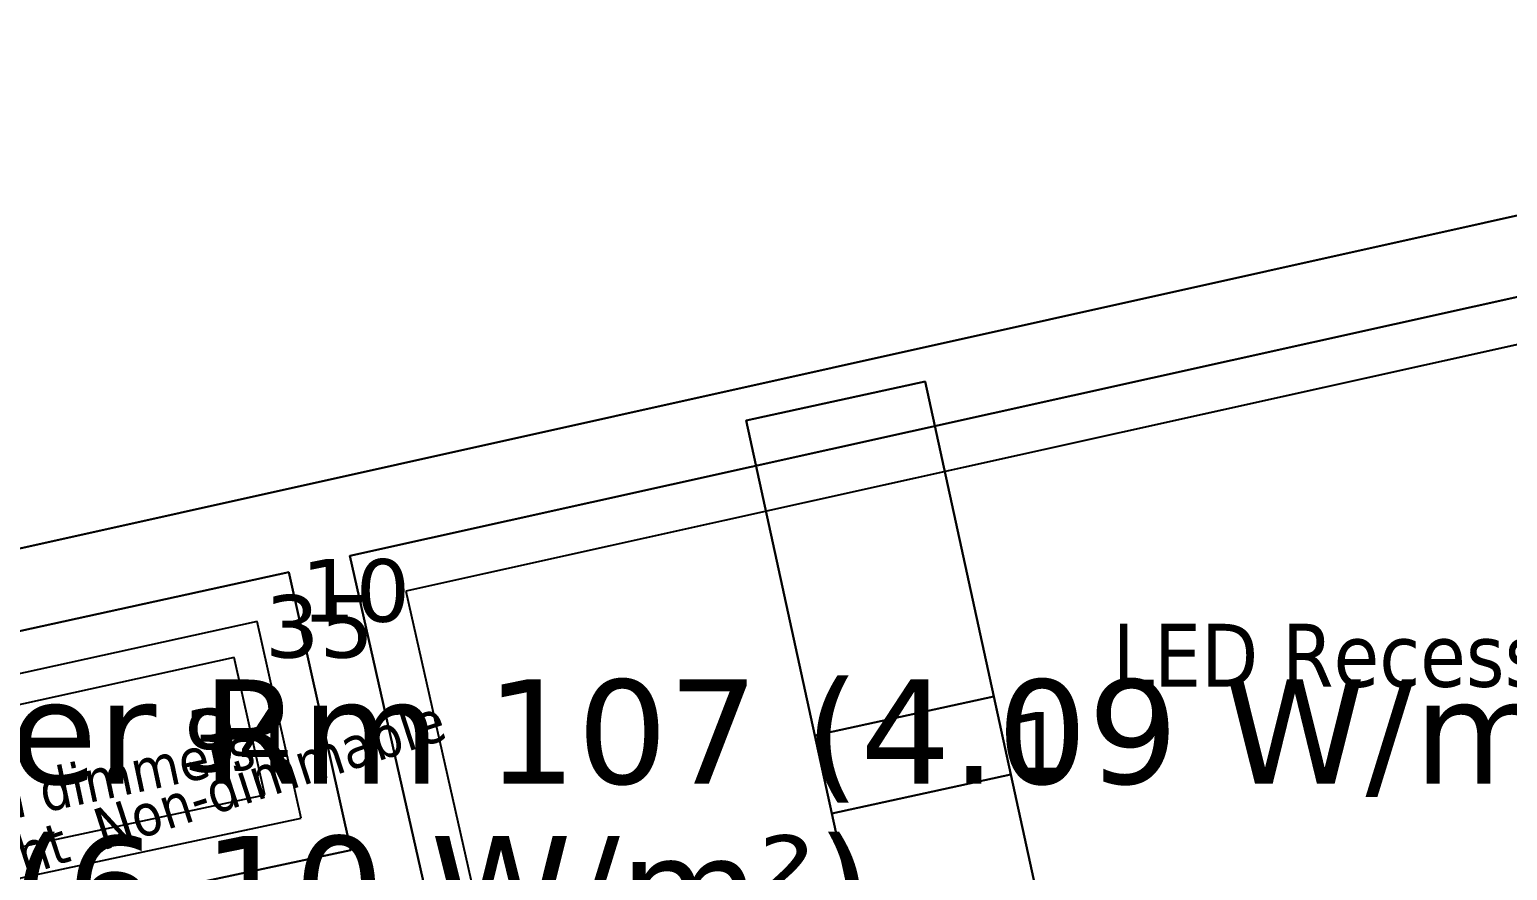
# Model space of a CAD drawing. Header units: inches. Extents: x 0 to 80, y -15 to 299.
# Drawn here: x 26.078 to 30.33, y 4.865 to 7.286 of the extents above; entities that cross this region are included whole.
import ezdxf

# ---------------------------------------------------------------- set-up
doc = ezdxf.new("R2010")
doc.units = ezdxf.units.IN
doc.header["$MEASUREMENT"] = 0
for name, color, linetype, true_color in [('DLX_BLD0_CALC', 3, 'Continuous', 0x00ff00), ('DLX_BLD0_CONT', 7, 'Continuous', 0x969696), ('DLX_BLD0_DESC', 7, 'Continuous', 0x969696), ('DLX_BLD0_LUM', 7, 'Continuous', 0xffd400), ('DLX_BLD0_LUMKEY_IDX', 7, 'Continuous', 0x969696), ('DLX_BLD0_RESKEY_IDX', 7, 'Continuous', 0x707070), ('DLX_BLD0_ROOF', 7, 'Continuous', 0x7f7f7f), ('DLX_BLD0_TXT', 7, 'Continuous', 0xaa00ff)]:
    doc.layers.add(name, color=color, linetype=linetype, true_color=true_color)
doc.styles.add('TableTextStyle', font='')
doc.styles.add('Tahoma AC-9A-79-64-AA-B0-6E-42-C4-5C-8C-13-97-E7-E2-2C', font='')
doc.styles.get('TableTextStyle').set_extended_font_data('VERDANA.TTF')
doc.styles.get('Tahoma AC-9A-79-64-AA-B0-6E-42-C4-5C-8C-13-97-E7-E2-2C').set_extended_font_data('Tahoma')

msp = doc.modelspace()

# ---------------------------------------------------------------- linework, layer by layer
at = {"layer": 'DLX_BLD0_CALC'}
for points in [[(32.4438, 6.8413, 0), (27.1606, 5.6688, 0)], [(32.4418, 6.8409, 0), (27.1606, 5.6688, 0)], [(27.1606, 5.6688, 0), (27.5567, 3.9112, 0)], [(27.1606, 5.6688, 0), (27.5567, 3.9112, 0)], [(26.7333, 5.5813, 0), (25.0307, 5.2079, 0)], [(26.8593, 5.0158, 0), (26.7333, 5.5813, 0)], [(26.6673, 5.4779, 0), (25.1348, 5.1418, 0)], [(26.7554, 5.0825, 0), (26.6673, 5.4779, 0)], [(25.832, 4.8859, 0), (26.7554, 5.0825, 0)], [(25.9358, 4.8192, 0), (26.8593, 5.0158, 0)]]:
    msp.add_polyline3d(points, dxfattribs=at)
at = {"layer": 'DLX_BLD0_CONT'}
for points in [[(32.7648, 7.2856, 0), (14.6298, 3.2511, 0)], [(32.5438, 7.001, 0), (27.0001, 5.7706, 0)], [(27.0001, 5.7706, 0), (27.4551, 3.7518, 0)], [(26.8243, 5.7241, 0), (24.8869, 5.2992, 0)], [(27.0028, 4.9237, 0), (26.8243, 5.7241, 0)], [(26.0792, 4.727, 0), (27.0028, 4.9237, 0)]]:
    msp.add_polyline3d(points, dxfattribs=at)
at = {"layer": 'DLX_BLD0_LUM'}
for points in [[(28.1403, 6.1607, 0), (28.6555, 6.2728, 0)], [(28.6555, 6.2728, 0), (28.1403, 6.1607, 0)], [(28.6555, 6.2728, 0), (28.1403, 6.1607, 0)], [(28.1403, 6.1607, 0), (28.6555, 6.2728, 0)], [(28.6555, 6.2728, 0), (28.6555, 6.2728, 0)], [(28.6555, 6.2728, 0), (28.9018, 5.141, 0)], [(28.9018, 5.141, 0), (28.6555, 6.2728, 0)], [(28.6555, 6.2728, 0), (28.6555, 6.2728, 0)], [(28.9018, 5.141, 0), (28.6555, 6.2728, 0)], [(28.6555, 6.2728, 0), (28.9018, 5.141, 0)], [(28.1403, 6.1607, 0), (28.1403, 6.1607, 0)], [(28.3865, 5.0289, 0), (28.1403, 6.1607, 0)], [(28.1403, 6.1607, 0), (28.1403, 6.1607, 0)], [(28.1403, 6.1607, 0), (28.3865, 5.0289, 0)], [(28.1403, 6.1607, 0), (28.3865, 5.0289, 0)], [(28.3865, 5.0289, 0), (28.1403, 6.1607, 0)], [(28.3376, 5.2539, 0), (28.8528, 5.366, 0)], [(28.8528, 5.366, 0), (28.3376, 5.2539, 0)], [(28.8528, 5.366, 0), (28.3376, 5.2539, 0)], [(28.3376, 5.2539, 0), (28.8528, 5.366, 0)], [(28.8528, 5.366, 0), (28.8528, 5.366, 0)], [(28.8528, 5.366, 0), (29.0991, 4.2342, 0)], [(29.0991, 4.2342, 0), (28.8528, 5.366, 0)], [(28.8528, 5.366, 0), (28.8528, 5.366, 0)], [(29.0991, 4.2342, 0), (28.8528, 5.366, 0)], [(28.8528, 5.366, 0), (29.0991, 4.2342, 0)], [(28.3376, 5.2539, 0), (28.3376, 5.2539, 0)], [(28.5838, 4.1221, 0), (28.3376, 5.2539, 0)], [(28.3376, 5.2539, 0), (28.3376, 5.2539, 0)], [(28.3376, 5.2539, 0), (28.5838, 4.1221, 0)], [(28.3376, 5.2539, 0), (28.5838, 4.1221, 0)], [(28.5838, 4.1221, 0), (28.3376, 5.2539, 0)], [(28.9018, 5.141, 0), (28.3865, 5.0289, 0)], [(28.3865, 5.0289, 0), (28.9018, 5.141, 0)], [(28.3865, 5.0289, 0), (28.9018, 5.141, 0)], [(28.9018, 5.141, 0), (28.3865, 5.0289, 0)], [(28.9018, 5.141, 0), (28.9018, 5.141, 0)], [(28.9018, 5.141, 0), (28.9018, 5.141, 0)], [(28.3865, 5.0289, 0), (28.3865, 5.0289, 0)], [(28.3865, 5.0289, 0), (28.3865, 5.0289, 0)]]:
    msp.add_polyline3d(points, dxfattribs=at)
at = {"layer": 'DLX_BLD0_ROOF'}
for points in [[(32.7648, 7.2856, 0), (14.6298, 3.2511, 0)], [(14.6298, 3.2511, 0), (32.7648, 7.2856, 0)], [(14.6298, 3.2511, 0), (32.7648, 7.2856, 0)], [(32.7648, 7.2856, 0), (14.6298, 3.2511, 0)], [(32.5438, 7.001, 0), (27.0001, 5.7706, 0)], [(27.0001, 5.7706, 0), (32.5438, 7.001, 0)], [(27.0001, 5.7706, 0), (27.4551, 3.7518, 0)], [(27.4551, 3.7518, 0), (27.0001, 5.7706, 0)], [(26.8243, 5.7241, 0), (24.8869, 5.2992, 0)], [(24.8869, 5.2992, 0), (26.8243, 5.7241, 0)], [(27.0028, 4.9237, 0), (26.8243, 5.7241, 0)], [(26.8243, 5.7241, 0), (27.0028, 4.9237, 0)], [(26.0792, 4.727, 0), (27.0028, 4.9237, 0)], [(27.0028, 4.9237, 0), (26.0792, 4.727, 0)]]:
    msp.add_polyline3d(points, dxfattribs=at)

# ---------------------------------------------------------------- texts
at = {"layer": 'DLX_BLD0_DESC', "style": 'TableTextStyle'}
for s, p in [('Water Rm 107 (4.09 W/m²)', (25.2, 5.1149)), ('. (6.10 W/m²)', (25.7617, 4.6644))]:
    msp.add_text(s, height=0.3, dxfattribs=at).set_placement(p)
at = {"layer": 'DLX_BLD0_LUMKEY_IDX', "style": 'TableTextStyle'}
msp.add_text('1', height=0.18, dxfattribs=at).set_placement((28.9018, 5.141))
at = {"layer": 'DLX_BLD0_RESKEY_IDX', "style": 'TableTextStyle'}
for s, p in [('10', (26.8593, 5.5813)), ('35', (26.7554, 5.4779)), ('9', (26.5216, 5.1507)), ('34', (26.5203, 5.1495))]:
    msp.add_text(s, height=0.18, dxfattribs=at).set_placement(p)
at = {"layer": 'DLX_BLD0_TXT', "style": 'Tahoma AC-9A-79-64-AA-B0-6E-42-C4-5C-8C-13-97-E7-E2-2C'}
msp.add_text('LED Recessed Panel^M^JIntegrated Driver^M^J0-10^M^J', height=0.1812, dxfattribs=at).set_placement((29.1948, 5.394))
for s, rotation, p in [('LED Utility Light^M^JNon-dimmable^M^J', 18, (25.1138, 4.5402)), ('LED Recessed Downlight.^M^JCompatible with dimmers^M^J', 12, (23.074, 4.3847))]:
    msp.add_text(s, height=0.1208, rotation=rotation, dxfattribs=at).set_placement(p)

doc.saveas('drawing.dxf')
